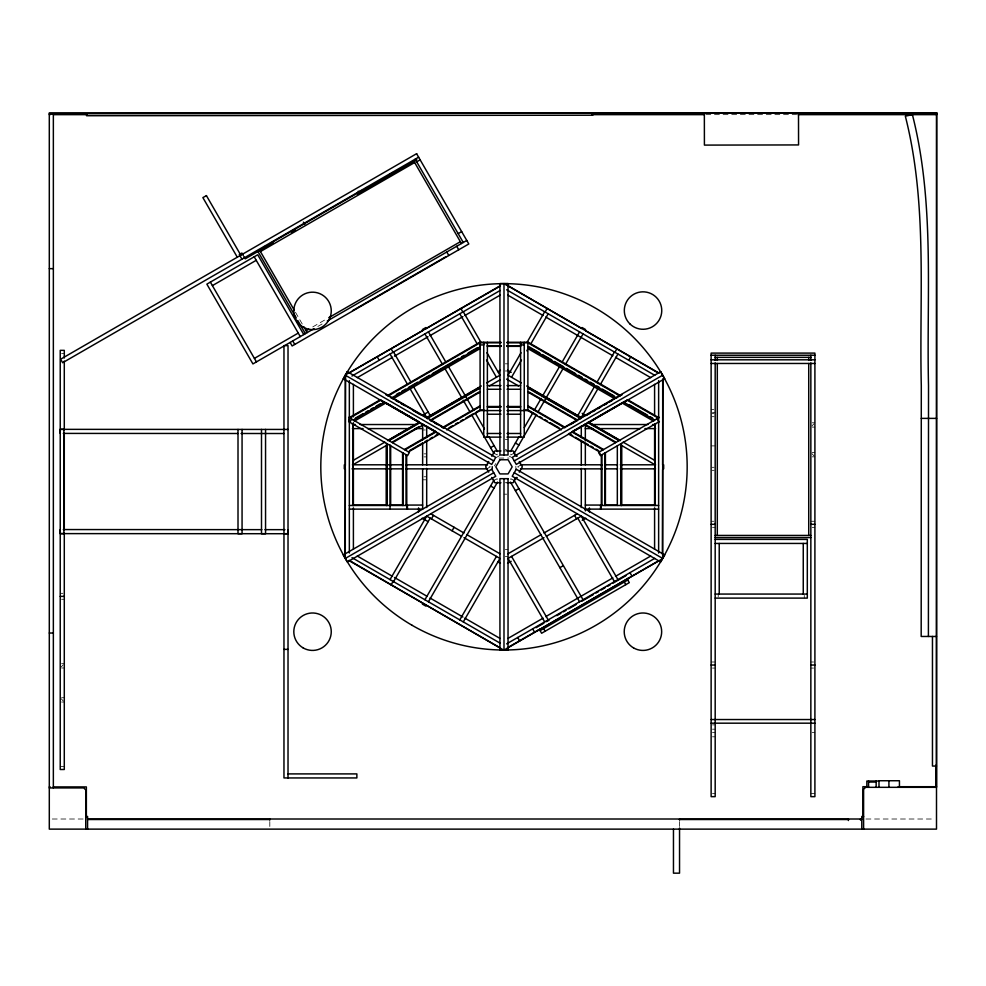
<?xml version="1.0" encoding="UTF-8"?>
<svg xmlns="http://www.w3.org/2000/svg" width="986" height="986" viewBox="0 0 986 986"><rect width="100%" height="100%" fill="white"/><g stroke="black" fill="none" stroke-linecap="round" stroke-linejoin="round"><path stroke-width="0.74" stroke-dasharray="4.93 3.7" d="M494.368 465.947L495.724 463.617M61.243 666.918L63.264 664.774M811.872 426.014L813.894 423.869M312.772 326.921L326.083 319.23M317.825 326.452L324.64 322.521M496.291 457.541L499.791 455.507M486.813 468.868L490.313 466.834L486.813 464.813M514.347 452.968L510.834 454.99L510.834 450.947M493.653 480.712L497.154 478.678L497.154 482.733M521.175 464.813L517.675 466.834L521.175 468.868M705.84 114.647L796.651 114.647M61.588 353.382L64.287 353.382M505.337 363.822L508.036 363.822M505.337 370.982L508.036 370.982M711.128 409.597L713.827 409.597M712.484 412.629L715.183 412.629M712.138 413.639L714.172 413.639M712.138 416.684L714.172 416.684M812.205 422.797L814.904 422.797M812.205 427.086L814.904 427.086M422.637 429.982L425.336 429.982M505.337 439.473L508.036 439.473M711.128 445.894L715.183 445.894M503.982 450.922L507.79 450.947M812.205 452.537L814.904 452.537M423.992 453.856L426.691 453.856M423.992 456.888L426.691 456.888M812.205 456.838L814.904 456.838M498.928 458.059L509.047 458.059M712.138 467.302L714.172 467.302M712.138 470.334L714.172 470.334M423.992 476.768L426.691 476.768M422.637 479.8L426.691 479.8M505.337 482.721L508.036 482.733M503.994 494.183L506.693 494.183M711.128 521.261L713.827 521.261M810.849 521.261L814.904 521.261M712.484 527.337L715.183 527.337M812.205 527.337L814.904 527.337M505.337 549.436L508.036 549.436M505.337 556.597L508.036 556.597M60.232 593.325L62.931 593.325M61.588 599.266L64.287 599.266M711.128 662L715.183 662M810.849 662L813.549 662M61.588 663.701L64.287 663.701M61.588 668.003L64.287 668.003M712.484 668.064L715.183 668.064M810.849 668.064L813.549 668.064M61.588 697.731L64.287 697.731M61.588 702.032L64.287 702.032M712.484 724.883L715.183 724.883M712.484 729.184L715.183 729.184M812.205 732.364L814.904 732.364M712.484 732.499L715.183 732.499M712.484 736.801L715.183 736.801M60.232 766.455L64.287 766.455M712.484 793.607L715.183 793.607M810.849 793.607L814.904 793.607M52.27 819.009L84.513 819.009M865.954 819.009L934.962 819.009M505.325 449.246L509.294 451.539M509.355 456.185L511.697 457.541M493.653 452.968L497.154 454.99L497.154 450.947M514.347 480.712L510.834 478.678L510.834 482.733M811.872 453.609L813.894 455.766M61.243 698.803L63.264 700.96M295.467 312.279L302.64 324.702M804.268 595.408L804.268 598.108M718.215 594.065L718.215 596.764M679.539 821.535L679.539 827.611M515.838 466.156L515.888 468.855M492.15 466.156L492.15 468.855L492.088 464.8M269.807 821.535L269.807 827.685"/><path stroke-width="1.48" d="M288.023 529.667L288.023 533.722L60.232 533.611L60.232 529.556M60.22 433.409L60.22 429.354L63.88 429.329L63.88 533.611L60.232 533.611M500.974 342.82L480.096 342.82L480.096 344.94L483.744 344.94L483.744 342.82M520.596 342.82L520.596 344.94L524.244 344.94L524.244 342.82M928.405 636.463L928.516 385.785C926.409 295.443 934.987 203.202 912.395 114.647L905.333 116.175C927.789 204.225 919.149 295.948 921.294 385.785L921.183 636.463L936.503 636.463M345.112 558.002L345.346 468.72M345.346 465.638L345.593 374.828L423.031 330.384M662.407 554.218L662.629 469.558M662.641 464.936L662.863 378.735M348.625 420.147L349.833 418.052L380.769 400.168L384.257 402.165L353.296 420.048M349.833 422.255L351.657 419.099M390.037 579.608L426.691 516.134L461.559 536.273M521.015 352.741L508.036 375.235L521.323 382.901M527.128 342.167L544.691 311.749M545.122 312.007L547.156 308.495M391.085 584.895L393.106 581.383M393.55 581.641L430.192 518.155M511.549 377.256L521.471 360.063M526.82 350.806L528.348 348.157M530.641 344.188L548.191 313.782M431.4 518.858L433.433 515.358M488.699 461.534L485.642 466.834L488.699 472.134M491.755 456.235L494.812 450.947L500.937 450.947M452.081 530.801L454.102 527.288M424.917 599.747L493.998 480.071M510.465 451.551L518.944 436.884M524.305 427.591L532.797 412.875M534.276 410.312L541.191 398.356M542.719 395.694L559.863 366.003M561.909 362.466L579.558 331.888M428.417 601.768L497.511 482.105M513.977 453.585L536.248 414.995M537.789 412.345L563.376 368.024M565.422 364.487L583.071 333.909M516.22 477.421L513.176 482.733L507.05 482.721M519.289 472.134L522.346 466.834L519.289 461.534M459.784 619.886L496.439 556.4M577.784 415.5L594.583 386.401M596.875 382.432L614.438 352.014M614.87 352.273L616.903 348.761M599.808 451.366L599.488 451.908L568.54 434.037L568.848 433.495M463.297 621.907L499.939 558.433L463.975 537.666M570.512 424.572L581.124 418.076L527.88 387.338M598.095 388.422L581.296 417.522L526.66 385.982M600.375 384.466L617.939 354.048M585.696 424.128L588.334 422.242L619.602 440.298M628.735 360.272L630.757 356.772M527.88 346.838L616.521 398.011L620.317 395.46L527.88 342.093L527.88 410.57L561.33 429.884M621.685 395.029L621.993 394.486L619.368 396.002M654.679 420.048L623.719 402.165L624.039 401.622M536.076 627.7L543.89 623.177M546.49 621.673L549.091 620.169M556.905 615.646L560.812 613.391M563.413 611.875L566.013 610.371M568.626 608.867L576.428 604.344M581.641 601.337L593.362 594.546M595.963 593.042L598.564 591.538M601.177 590.035L605.071 587.767M607.684 586.263L610.285 584.76M612.885 583.256L625.913 575.713M537.752 630.584L628.883 577.858M206.444 195.672L202.869 197.594L237.293 257.21M239.265 254.548L241.903 253.032L243.246 255.374M416.659 153.656L60.627 359.212L62.648 362.725L418.68 157.156M263.348 247.424L266.01 245.896M270.004 243.591L363.07 189.854M365.732 188.326L368.382 186.785M389.655 174.51L393.648 172.205M273.011 242.79L245.243 258.825L243.887 256.483M291.536 232.092L295.504 229.8M357.314 194.119L416.831 159.757M260.427 251.578L414.65 162.53M416.696 161.815L420.209 159.794M212.397 285.62L256.237 260.304M458.17 233.657L461.682 231.624M254.413 358.386L298.253 333.083M306.141 330.754L308.791 329.213M328.745 317.702L460.363 241.706M314.016 328.658L252.921 363.92L206.863 284.141L257.716 254.77L303.774 334.562M327.303 320.98L466.772 240.461M352.507 310.639L445.992 256.668M422.39 329.558L425.903 327.525M349.29 372.893L499.988 285.891M351.965 376.023L500.124 290.488M357.265 377.65L392.502 357.302M394.474 356.156L428.035 336.781M430.007 335.647L462.902 316.654M464.874 315.508L500.124 295.159M349.192 417.67L380.46 399.626M480.096 342.82L387.979 396.002L387.658 395.46L480.096 342.093L480.096 410.57L446.658 429.884M355.28 418.175L363.094 413.664M365.707 412.16L368.308 410.657M370.909 409.153L373.521 407.649M376.122 406.146L380.041 403.878M396.458 394.4L399.108 392.872M401.77 391.343L405.751 389.039M408.401 387.51L417.694 382.137M420.356 380.608L429.649 375.247M432.299 373.706L458.86 358.374M461.51 356.846L464.159 355.317M468.153 353.013L477.446 347.651M391.454 398.011L480.096 346.838M354.307 421.207L385.994 402.917M393.278 398.701L480.096 348.576M422.181 415.451L428.17 411.988M498.004 371.673L500.395 370.292M461.559 397.383L426.691 417.522L409.893 388.422M463.975 395.99L481.316 385.982M486.653 382.901L499.939 375.235L486.961 352.741M352.988 460.536L384.86 442.135M387.523 440.606L419.395 422.193M426.691 417.99L480.096 387.153M388.373 440.298L419.642 422.242M480.096 387.338L426.852 418.076L427.16 418.631L480.096 388.065M389.002 440.656L419.95 422.784L423.45 424.793L392.49 442.665M352.988 464.751L387.35 444.908M392.638 441.851L419.223 426.507M432.016 419.124L467.007 398.923M468.005 398.344L478.913 392.046M489.426 385.97L499.988 379.881M430.648 420.64L480.096 392.083M442.862 427.32L480.096 405.825M443.17 427.875L480.096 406.552M409.461 450.627L422.365 443.182M424.941 441.691L427.517 440.2M430.106 438.708L432.681 437.217M435.257 435.726L439.127 433.495L439.448 434.037L408.487 451.908M448.938 427.838L452.833 425.582M455.421 424.091L458.022 422.587M460.622 421.084L463.223 419.592M465.811 418.089L473.6 413.59M476.201 412.099L478.802 410.595M490.584 447.669L494.097 445.635M565.582 427.061L576.07 420.997M580.31 418.557L616.176 397.851M586.251 415.488L590.195 413.208M592.82 411.704L595.445 410.188M598.071 408.672L600.696 407.156M604.628 404.876L607.253 403.36M609.878 401.844L612.503 400.341M493.727 472.75L345.285 558.458L345.285 379.82M514.248 460.906L662.691 375.198M572.854 431.19L584.957 424.288M587.52 422.723L624.298 401.573M568.54 434.037L627.207 400.168L658.167 418.039M514.593 479.073L517.243 477.544M515.407 490.646L518.907 488.625M659.351 417.349L598.576 452.438L600.4 455.594L659.375 421.54M507.987 553.787L541.314 534.548M543.976 533.007L577.291 513.768M544.001 537.666L508.036 558.433L544.691 621.907M546.417 536.273L581.296 516.134L617.939 579.608M507.58 563.363L511.179 561.293M582.208 520.288L585.795 518.205M559.863 567.653L563.376 565.631M507.864 638.497L543.101 618.148M545.726 616.632L612.848 577.882M615.474 576.354L650.723 556.018M506.656 643.858L654.766 558.347M658.685 560.763L503.994 650.082L503.994 478.678M540.106 630.633L627.786 580.002M623.719 402.165L627.207 400.168M425.693 328.856L500.469 285.94M507.519 647.716L539.564 629.327M626.344 579.521L662.395 558.828M49.3 114.647L50.212 114.647M53.293 114.647L87.15 114.647M591.957 114.647L704.3 114.647M798.192 114.647L936.7 114.647L936.7 112.835L49.3 112.835L49.3 829.127L936.503 829.127L936.503 112.835M49.3 268.648L53.355 268.648M480.096 342.265L500.974 342.265M507.014 342.265L527.88 342.265M507.014 342.82L527.88 342.82L619.997 396.002M487.38 345.79L500.974 345.79M507.014 345.79L520.596 345.79M487.38 345.913L500.974 345.913M507.014 345.913L520.596 345.913M487.38 346.345L500.974 346.345M507.014 346.345L520.596 346.345M711.128 355.231L814.904 355.231M715.183 357.351L810.849 357.351M711.128 359.816L814.904 359.816M711.128 363.464L814.904 363.464M487.38 385.612L500.974 385.612M507.014 385.612L520.596 385.612M487.38 389.26L500.974 389.26M507.014 389.26L520.596 389.26M487.38 406.503L500.974 406.503M507.014 406.503L520.596 406.503M487.38 407.045L500.974 407.045M507.014 407.045L520.596 407.045M480.096 410.016L483.744 410.016M524.244 410.016L527.88 410.016M480.096 410.57L500.974 410.57M507.014 410.57L527.88 410.57M487.38 414.219L500.974 414.219M507.014 414.219L520.596 414.219M921.281 418.384L936.614 418.384M352.396 424.535L355.453 424.535M360.026 424.535L415.007 424.535M591.452 424.535L647.95 424.535M652.535 424.535L655.591 424.535M352.396 428.59L363.082 428.59M367.667 428.59L408.894 428.59M415.007 428.59L422.637 428.59M585.339 428.59L592.98 428.59M599.081 428.59L640.321 428.59M644.893 428.59L655.591 428.59M60.22 429.354L288.023 429.44M487.38 433.483L500.974 433.483M507.014 433.483L520.596 433.483M63.289 433.409L237.971 433.495M241.028 433.495L283.931 433.52M500.974 437.131L483.744 437.131L483.744 342.265M507.014 437.131L524.244 437.131L524.244 342.265M507.05 450.935L513.176 450.947L516.233 456.235M352.409 464.8L403.064 464.8M405.912 464.8L487.528 464.8M520.46 464.8L602.076 464.8M604.911 464.8L617.47 464.8M620.268 464.8L655.567 464.8M352.014 468.855L403.064 468.855M405.912 468.855L487.528 468.855M520.46 468.855L602.076 468.855M604.911 468.855L617.47 468.855M620.268 468.855L655.567 468.855M500.937 482.733L494.812 482.733L491.755 477.434M352.396 505.066L387.51 505.066M390.567 505.066L402.781 505.066M405.838 505.066L422.637 505.066M585.339 505.066L602.138 505.066M605.194 505.066L617.409 505.066M620.465 505.066L655.591 505.066M349.34 505.473L407.428 505.473L407.428 509.121M658.636 505.473L600.548 505.473L600.548 509.121M349.34 509.121L422.637 509.121L422.637 468.855M585.339 509.121L658.636 509.121M711.128 524.305L715.183 524.305M810.849 524.305L814.904 524.305M63.314 529.556L261.857 529.655M264.938 529.655L284.954 529.667M283.98 533.722L288.023 533.722M715.183 535.435L810.849 535.435M715.183 537.567L810.849 537.567M715.183 539.391L807.312 539.391L807.312 598.108L715.183 598.108M715.183 543.434L807.312 543.434M715.183 594.065L807.312 594.065M60.232 596.37L64.287 596.37M49.3 633.024L53.355 633.024M283.968 649.367L288.023 649.367M711.128 665.032L715.183 665.032M810.849 665.032L814.904 665.032M711.128 719.546L814.904 719.546M711.128 723.182L814.904 723.182M936.503 766.048L932.46 766.048L932.46 636.463M288.023 773.899L356.87 773.899L356.87 777.942L283.968 777.942L283.968 345.63L288.023 345.63L288.023 777.942M878.994 781.035L866.842 781.035L866.842 787.321M868.567 782.046L876.16 782.046M867.495 786.705L862.898 786.705L862.898 817.468M898.16 786.705L936.503 786.705M49.3 786.914L50.212 786.914M53.219 786.914L86.361 786.914L86.361 817.48M49.3 787.925L83.724 787.925L85.745 789.946L85.745 829.127M85.745 816.47L87.569 816.47L87.569 829.127M863.6 816.47L861.776 816.47L861.776 829.127M87.569 819.009L861.776 819.009M87.569 819.514L269.807 819.514M679.539 819.514L848.416 819.514M860.458 819.514L861.776 819.514M358.165 191.284L361.036 191.974M582.073 327.525L585.585 329.558M658.685 372.893L503.994 283.574L503.994 454.977M506.656 289.798L654.766 375.309M507.864 295.159L543.101 315.508M545.726 317.036L612.848 355.773M615.474 357.302L650.723 377.65M627.527 399.626L658.796 417.67M529.211 346.875L539.835 353.013M542.485 354.541L551.778 359.915M554.44 361.443L563.733 366.804M566.383 368.345L575.676 373.706M578.338 375.247L582.319 377.539M584.969 379.068L587.631 380.608M590.281 382.137L594.262 384.441M596.924 385.97L599.574 387.51M602.224 389.039L614.179 395.941M629.241 404.63L647.494 415.168M650.094 416.671L652.707 418.175M527.88 348.576L614.697 398.701M621.981 402.917L653.681 421.207M507.58 370.292L511.179 372.363M582.208 413.368L585.795 415.451M527.88 387.153L581.296 417.99M588.58 422.193L620.465 440.606M623.115 442.135L655 460.536M527.88 388.065L580.816 418.631M588.026 422.784L618.974 440.656M506.656 379.105L518.55 385.97M529.063 392.046L533.315 394.499M534.055 394.918L539.971 398.344M540.981 398.923L544.913 401.191M545.307 401.425L560.627 410.262M561.305 410.657L572.41 417.066M573.297 417.583L576.798 419.605M610.051 438.807L584.846 424.251L584.538 424.793L615.498 442.665M610.913 439.3L615.338 441.851M620.625 444.908L655 464.751M527.88 392.083L577.328 420.64M527.88 405.825L565.126 427.32M572.336 431.486L603.284 449.357L602.976 449.899L572.016 432.028M527.88 406.552L564.805 427.875M527.88 409.843L536.976 415.094M539.564 416.585L542.164 418.089M544.765 419.592L547.353 421.084M549.954 422.587L559.05 427.838M570.142 434.247L572.718 435.726M575.294 437.217L588.198 444.661M590.774 446.153L593.35 447.644M595.938 449.135L598.514 450.627M515.407 443.01L518.907 445.031M514.593 454.595L517.243 456.124M388.607 396.002L385.982 394.486L386.302 395.029M391.799 397.851L427.973 418.73M431.905 420.997L442.406 427.061M390.234 397.309L392.859 398.825M395.485 400.341L398.11 401.844M400.735 403.36L404.667 405.64M412.542 410.188L420.406 414.724M429.6 420.036L432.225 421.552M434.838 423.056L437.464 424.572M441.408 426.852L444.033 428.368M345.285 375.198L493.727 460.906M514.248 472.75L662.691 558.458L662.691 379.82M385.785 402.707L419.124 421.946M427.123 426.568L436.465 431.954M383.677 401.573L419.555 422.291M424.867 425.36L423.019 424.288L423.45 424.793M380.769 400.168L439.448 434.037M490.584 485.999L494.097 488.021M348.637 417.349L409.4 452.438L407.575 455.594L348.6 421.54M430.734 513.792L464.012 533.007M466.674 534.548L499.988 553.787M422.181 518.205L428.17 521.668M498.004 561.983L500.395 563.363M357.265 556.018L392.502 576.354M394.474 577.5L426.938 596.234M430.007 598.009L462.902 617.002M464.874 618.148L500.124 638.497M352.002 557.657L500.124 643.168M349.29 560.763L499.988 647.765M422.39 604.11L425.903 606.131M504.475 283.648L581.678 328.486M585.672 330.815L658.87 373.337M349.106 560.319L503.513 650.008M657.021 418.693L658.845 421.848M599.057 452.167L600.881 455.322M416.597 153.693L468.806 243.961L292.127 345.963L290.106 342.462M415.18 159.19L463.272 242.482M413.59 160.693L461.423 243.542M456.715 246.266L458.736 249.778M446.794 251.997L448.815 255.497M629.98 572.669L632.001 576.169M627.182 578.955L629.302 582.64L541.622 633.258L539.502 629.573M624.286 582.036L625.802 584.661M463.297 311.749L480.848 342.167M460.832 308.495L462.853 312.007M459.784 313.782L477.347 344.188M486.505 360.063L496.439 377.256M577.784 518.155L614.438 581.641M574.555 515.358L576.576 518.858M428.417 331.888L446.066 362.466M448.112 366.003L473.699 410.312M475.178 412.875L484.446 428.922M489.044 436.884L497.511 451.551M513.977 480.071L583.071 599.747M424.917 333.909L442.566 364.487M444.612 368.024L461.756 397.715M463.21 400.242L470.199 412.345M471.678 414.909L493.998 453.585M510.465 482.105L579.558 601.768M393.55 352.014L411.1 382.432M413.393 386.401L430.192 415.5M511.549 556.4L548.191 619.886M391.085 348.761L393.106 352.273M390.037 354.048L407.6 384.466M543.619 628.6L545.135 631.237M303.405 222.121L304.76 224.463M377.219 356.772L379.24 360.272M532.65 628.858L534.683 632.359M517.699 637.486L519.733 640.999M259.367 249.729L294.296 310.233M303.848 326.785L307.201 332.59M257.519 250.801L296.244 317.874M297.76 320.499L305.364 333.65M254.203 256.804L300.274 336.583M292.731 340.946L294.765 344.447M206.382 195.561L240.806 255.189M239.931 255.694L241.952 259.195M210.363 282.107L256.434 361.899M592.771 113.18L592.783 115.214L86.558 115.732L86.558 113.698M935.788 765.173L935.788 787.321M899.442 787.321L899.442 780.739L878.994 780.739L878.994 787.321M888.916 780.739L888.916 787.321M876.16 781.035L876.16 787.321M868.567 781.035L868.567 787.321M863.6 829.127L863.6 789.342L865.622 787.321L936.503 787.321L936.7 112.835L49.3 113.747L53.355 113.747L53.355 787.925M860.458 819.009L860.458 820.019M848.416 819.009L848.416 820.525M810.849 355.231L810.849 360.42M810.849 362.91L810.849 796.651L814.904 796.651L814.904 353.099L711.128 353.099L711.128 796.651L715.183 796.651L715.183 362.91M808.73 357.351L808.73 360.42M808.73 363.489L808.73 535.435M803.257 543.434L803.257 594.065M719.225 543.434L719.225 594.065M717.303 357.351L717.303 360.42M717.303 363.489L717.303 535.435M715.183 355.231L715.183 360.42M679.539 819.009L679.539 820.019M679.539 828.03L679.539 873.165L673.463 873.165L673.463 829.127M663.677 464.8L663.677 468.855M658.636 380.621L658.636 553.035M655.16 423.98L655.16 505.473M655 423.918L655 505.473M654.593 384.343L654.593 415.316M654.593 428.084L654.593 461.485M654.593 468.35L654.593 505.571M654.593 507.864L654.593 549.313M621.587 445.462L621.587 505.473M621.426 443.453L621.426 505.473M620.798 443.811L620.798 505.473M617.322 445.832L617.322 505.473M605.416 452.697L605.416 505.473M604.788 453.055L604.788 505.473M601.941 454.706L601.941 505.473M601.312 455.064L601.312 505.473M601.177 505.473L601.177 509.121M589.394 507.839L589.394 511.98M585.339 424.535L585.339 440.939M585.339 443.922L585.339 464.8M585.339 468.855L585.339 510.908M581.296 426.088L581.296 437.587M581.296 440.532L581.296 465.293M581.296 468.362L581.296 507.568M520.596 342.265L520.596 437.131M487.38 342.265L487.38 437.131M426.691 426.088L426.691 437.488M426.691 440.532L426.691 465.293M426.691 468.362L426.691 507.568M422.637 424.535L422.637 439.879M422.637 442.96L422.637 464.8M418.582 507.839L418.582 511.98M406.663 455.064L406.799 509.121M406.035 454.706L406.035 505.473M403.188 453.055L403.188 505.473M402.559 452.697L402.559 505.473M390.666 445.832L390.666 505.473M390.037 444.871L390.037 509.121M387.178 443.811L387.178 505.473M386.549 443.453L386.549 505.473M386.389 445.462L386.389 505.473M353.395 384.343L353.395 416.844M353.395 422.748L353.395 425.792M353.395 428.084L353.395 461.485M353.395 468.35L353.395 505.571M353.395 507.864L353.395 549.313M352.988 423.918L352.988 505.473M352.828 423.98L352.828 505.473M349.34 380.621L349.34 553.035M344.311 464.8L344.311 468.855M269.807 819.009L269.807 820.019M265.554 429.428L265.554 533.709L261.5 533.709L261.5 429.428M242.063 429.415L242.063 533.697L238.008 533.697L238.008 429.415M64.287 358.017L64.287 350.35L60.232 350.35L60.232 769.499L64.287 769.499L64.287 533.216M64.287 361.086L64.287 430.118M64.287 433.187L64.287 530.135M347.318 371.697L343.264 378.71L491.706 464.418L495.761 457.393L347.318 371.697M499.902 459.747L495.81 466.834L499.902 473.921L508.086 473.921L512.178 466.834L508.086 459.747L499.902 459.747M516.27 469.25L512.227 476.263L660.669 561.958L664.712 554.945L516.27 469.25M435.652 431.486L404.691 449.357L405.012 449.899L435.96 432.028L435.652 431.486M491.706 469.25L343.264 554.945L347.318 561.958L495.761 476.263L491.706 469.25M660.669 371.697L512.227 457.393L516.27 464.418L664.712 378.71L660.669 371.697M798.5 112.835L704.349 113.008L704.411 145.102L798.561 144.93L798.5 112.835M508.036 283.574L499.939 283.574L499.939 454.977L508.036 454.977L508.036 283.574M508.036 478.678L499.939 478.678L499.939 650.082L508.036 650.082L508.036 478.678M633.579 647.925A18.734 18.734 0 0 0 661.668 631.706A18.734 18.734 0 0 0 633.579 615.486A18.734 18.734 0 0 0 633.579 647.925M629.808 323.815A18.734 18.734 0 0 0 661.125 315.384A18.734 18.734 0 0 0 638.164 292.472A18.734 18.734 0 0 0 629.808 323.815M303.17 327.118A18.734 18.734 0 0 0 331.259 310.898A18.734 18.734 0 0 0 303.17 294.678A18.734 18.734 0 0 0 303.17 327.118M303.17 647.925A18.734 18.734 0 0 0 331.259 631.706A18.734 18.734 0 0 0 303.17 615.486A18.734 18.734 0 0 0 303.17 647.925M411.988 625.235A183.186 183.186 0 0 0 687.168 467.302A183.186 183.186 0 0 0 412.814 307.952A183.186 183.186 0 0 0 411.988 625.235"/></g></svg>
